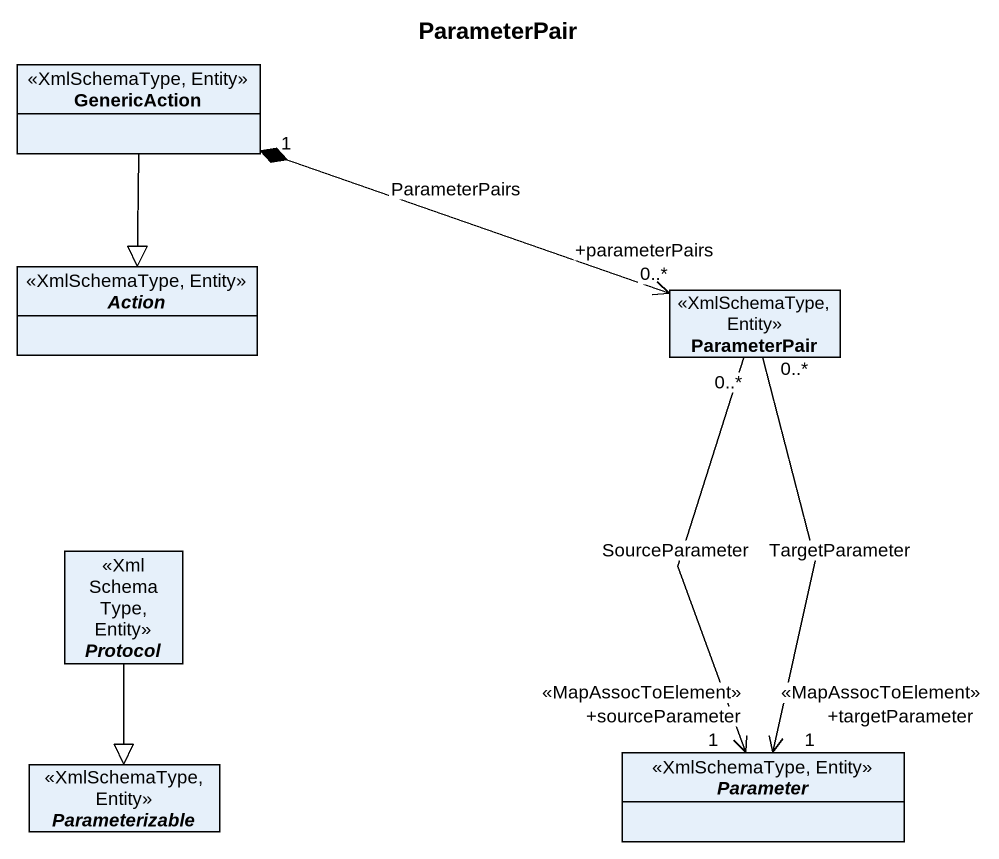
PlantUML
@startuml
title ParameterPair
hide circle
hide empty members
class GenericAction <<XmlSchemaType, Entity>>
abstract class "Action" as Action_ <<XmlSchemaType, Entity>>
class ParameterPair <<XmlSchemaType, Entity>>
abstract class "Protocol" as Protocol_ <<XmlSchemaType, Entity>>
abstract class Parameterizable <<XmlSchemaType, Entity>>
abstract class Parameter <<XmlSchemaType, Entity>>
GenericAction --|> Action_
GenericAction "1" *-right-> "0..*\n+parameterPairs" ParameterPair : ParameterPairs
ParameterPair "0..*" --> "1\n+targetParameter\n<<MapAssocToElement>>" Parameter : TargetParameter
ParameterPair "0..*" --> "1\n+sourceParameter\n<<MapAssocToElement>>" Parameter : SourceParameter
Protocol_ --|> Parameterizable
@enduml
